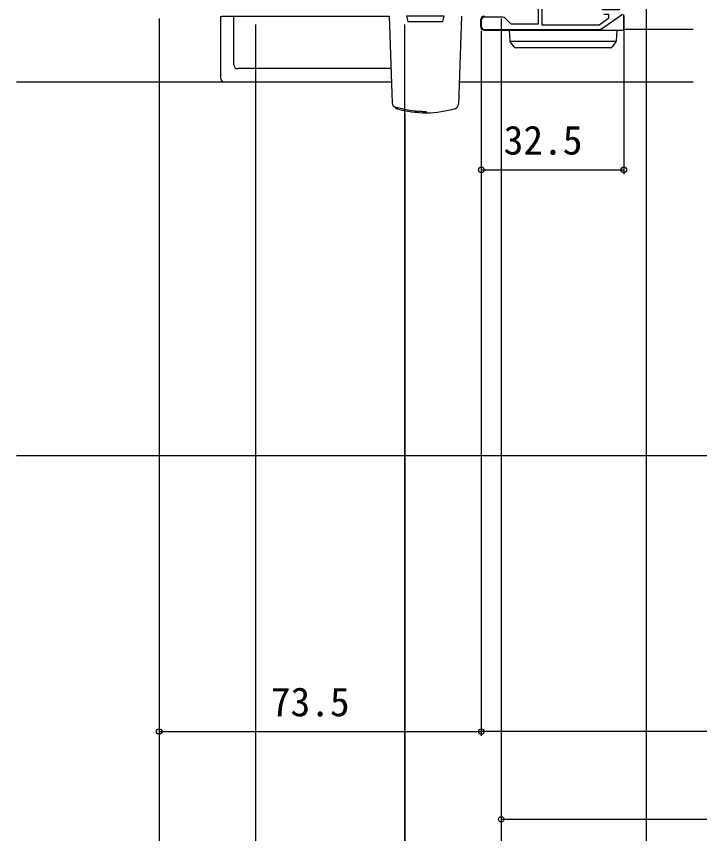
# Model space of a CAD drawing. Units: millimetres, scale not verified. Extents: x -526 to 524, y -783 to 779.
# Drawn here: x -0.2 to 155.6, y -632 to -445.7 of the extents above; entities that cross this region are included whole.
import ezdxf
from ezdxf.enums import TextEntityAlignment as Align

# ---------------------------------------------------------------- set-up
doc = ezdxf.new("R2010")
doc.units = ezdxf.units.MM
doc.header["$LTSCALE"] = 4
for name, color, linetype in [('0-3_YKK_11', 7, 'Continuous'), ('0-4_YKK_12', 2, 'Continuous'), ('0-5_YKK_13', 4, 'Continuous'), ('0-7_YKK_D', 6, 'Continuous'), ('0-9_YSS_K', 3, 'Continuous')]:
    doc.layers.add(name, color=color, linetype=linetype)
doc.styles.add('ＭＳ ゴシック', font='')
doc.styles.get('ＭＳ ゴシック').set_extended_font_data('MS Gothic')

msp = doc.modelspace()

# ---------------------------------------------------------------- linework, layer by layer
at = {"layer": '0-3_YKK_11'}
for p, q in [((105.819, -446.628), (105.819, -448.028)), ((110.729, -445.928), (106.519, -445.928)), ((133.199, -448.602), (138.019, -445.237)), ((106.519, -448.728), (132.798, -448.728))]:
    msp.add_line(p, q, dxfattribs=at)
for points in [[(136.219, -440.61), (136.47, -440.821), (136.789, -440.736), (137.06, -441.204), (136.483, -441.781), (136.585, -442.028), (137.219, -442.028), (137.219, -444.228), (133.419, -444.228), (133.419, -441.228), (133.119, -440.928), (132.965, -440.599), (133.419, -440.059), (133.419, -435.228), (132.092, -435.228), (131.919, -435.328), (131.745, -435.428), (120.492, -435.428), (120.319, -435.328), (120.145, -435.228), (118.819, -435.228), (118.819, -447.528), (112.619, -447.528), (111.224, -446.133)], [(132.704, -447.728), (119.719, -447.728), (119.719, -436.428), (132.519, -436.428), (132.519, -439.732), (132.276, -440.021)], [(133.719, -445.228), (134.819, -445.228), (134.819, -446.252), (132.704, -447.728)]]:
    msp.add_lwpolyline(points, dxfattribs=at)
for centre, start, end in [((106.519, -446.628), 90.00001, 179.99999), ((110.729, -446.628), 45.00004, 90.00003), ((106.519, -448.028), 180.00001, 269.99999), ((132.798, -448.028), 269.99992, 304.91935)]:
    msp.add_arc(centre, 0.7, start, end, dxfattribs=at)
at = {"layer": '0-4_YKK_12'}
for p, q in [((154.1, -448.728), (138.319, -448.728)), ((85.342, -460.728), (-0.181, -460.728)), ((154.1, -460.728), (100.795, -460.728))]:
    msp.add_line(p, q, dxfattribs=at)
at = {"layer": '0-5_YKK_13'}
for p, q in [((46.372, -445.728), (46.372, -459.714)), ((49.4, -445.78), (46.642, -445.76)), ((49.424, -456.686), (49.424, -445.78)), ((84.82, -445.78), (49.449, -445.78)), ((84.819, -445.728), (85.51, -465.529)), ((101.319, -445.728), (100.618, -465.788)), ((105.619, -446.628), (105.619, -448.028)), ((138.319, -448.768), (138.319, -445.328)), ((138.319, -448.928), (138.319, -448.768)), ((106.519, -448.928), (132.837, -448.928)), ((132.837, -448.928), (138.319, -448.928)), ((112.385, -451.431), (136.552, -451.431)), ((112.435, -451.518), (112.423, -451.501)), ((113.313, -452.722), (112.435, -451.518)), ((136.502, -451.518), (135.624, -452.722)), ((136.514, -451.501), (136.502, -451.518)), ((135.22, -452.928), (134.816, -452.928)), ((85.235, -457.664), (50.393, -457.664)), ((86.217, -466.451), (86.218, -466.449)), ((86.669, -466.582), (86.662, -466.838)), ((93.33, -467.726), (93.33, -467.557))]:
    msp.add_line(p, q, dxfattribs=at)
msp.add_lwpolyline([(88.769, -445.728), (89.069, -446.928), (97.069, -446.928), (97.369, -445.728)], close=True, dxfattribs=at)
for points in [[(112.366, -451.343), (112.219, -448.928), (113.217, -448.928), (135.72, -448.928), (136.719, -448.928), (136.571, -451.343)], [(134.816, -452.928), (114.122, -452.928), (113.717, -452.928)], [(85.342, -460.714), (51.372, -460.714), (47.369, -460.714)], [(91.763, -467.435), (89.888, -467.255), (88.037, -466.926), (86.218, -466.449)], [(90.739, -467.356), (90.736, -467.426), (90.733, -467.485), (90.73, -467.533), (90.727, -467.57), (90.724, -467.594), (90.722, -467.608), (90.719, -467.61)], [(90.719, -467.61), (90.966, -467.604), (91.205, -467.537), (91.42, -467.414)], [(93.082, -467.521), (93.038, -467.516), (92.933, -467.507), (92.787, -467.496), (92.612, -467.485), (92.415, -467.474), (92.201, -467.462), (91.977, -467.449), (91.749, -467.437)], [(93.33, -467.557), (93.313, -467.546), (93.264, -467.535), (93.184, -467.524), (93.075, -467.513), (92.938, -467.503), (92.779, -467.492), (92.6, -467.482), (92.405, -467.471), (92.199, -467.459), (91.984, -467.448), (91.763, -467.435)], [(93.081, -467.529), (93.133, -467.54), (93.33, -467.557)]]:
    msp.add_lwpolyline(points, dxfattribs=at)
for centre, radius, start, end in [((46.591, -444.242), 1.519, 262.443, 271.92314), ((49.448, -438.985), 6.795, 269.58856, 270.00109), ((106.519, -446.628), 0.9, 90, 180), ((106.519, -448.028), 0.9, 180, 270), ((112.666, -451.325), 0.3, 183.5, 216.09486), ((136.271, -451.325), 0.3, 323.90514, 356.5), ((113.717, -452.428), 0.5, 216.09486, 270), ((135.22, -452.428), 0.5, 270, 323.90514), ((86.509, -465.495), 1, 182, 253.0185), ((86.895, -465.864), 1, 210.54736, 254.07496), ((93.068, -444.23), 23.498, 254.07432, 270.63734), ((93.069, -444.228), 23.5, 270.63663, 286.92472), ((99.619, -465.753), 1, 286.92472, 358), ((93.319, -466.726), 1, 230.81157, 270.63663), ((211.732, -468.167), 118.925, 179.72024, 179.78772)]:
    msp.add_arc(centre, radius, start, end, dxfattribs=at)
for centre, major_axis, ratio, start_param, end_param in [((86.213, -420.549), (36.541, 36.874), 0.115523, 3.0255416, 3.2555779), ((47.373, -459.711), (0.527, 0.854), 0.995755, 2.1255102, 3.6925049)]:
    msp.add_ellipse(centre, major_axis=major_axis, ratio=ratio, start_param=start_param, end_param=end_param, dxfattribs=at)
at = {"layer": '0-7_YKK_D'}
for p, q in [((143.372, -414.889), (143.372, -649.729)), ((32.372, -446.228), (32.372, -609.729)), ((32.372, -446.228), (32.372, -649.729)), ((110.372, -446.228), (110.372, -649.729)), ((110.372, -446.228), (110.372, -649.729)), ((110.372, -446.278), (110.372, -629.729)), ((138.319, -445.663), (138.319, -481.728)), ((54.319, -447.628), (54.319, -649.729)), ((88.319, -447.628), (88.319, -649.729)), ((105.819, -449.028), (105.819, -609.729)), ((105.819, -449.028), (105.819, -609.729)), ((105.819, -449.028), (105.819, -481.728)), ((88.319, -460.478), (88.319, -689.729)), ((54.319, -463.728), (54.319, -669.729)), ((88.372, -467.902), (88.372, -649.729)), ((54.372, -471.102), (54.372, -649.729)), ((105.819, -480.728), (138.319, -480.728)), ((32.372, -608.729), (105.819, -608.729)), ((332.819, -608.729), (105.819, -608.729)), ((328.319, -628.729), (110.372, -628.729))]:
    msp.add_line(p, q, dxfattribs=at)
for centre in [(105.819, -480.728), (138.319, -480.728), (32.372, -608.729), (105.819, -608.729), (105.819, -608.729), (110.372, -628.729)]:
    msp.add_circle(centre, 0.637, dxfattribs=at)
at = {"layer": '0-9_YSS_K'}
msp.add_line((-0.181, -545.814), (246.572, -545.829), dxfattribs=at)

# ---------------------------------------------------------------- texts
at = {"layer": '0-7_YKK_D', "style": 'ＭＳ ゴシック'}
for s, p in [('32.5', (110.921, -479.228)), ('73.5', (57.845, -607.229))]:
    msp.add_text(s, height=6.598, dxfattribs=at).set_placement(p, align=Align.BOTTOM_LEFT)

doc.saveas('drawing.dxf')
